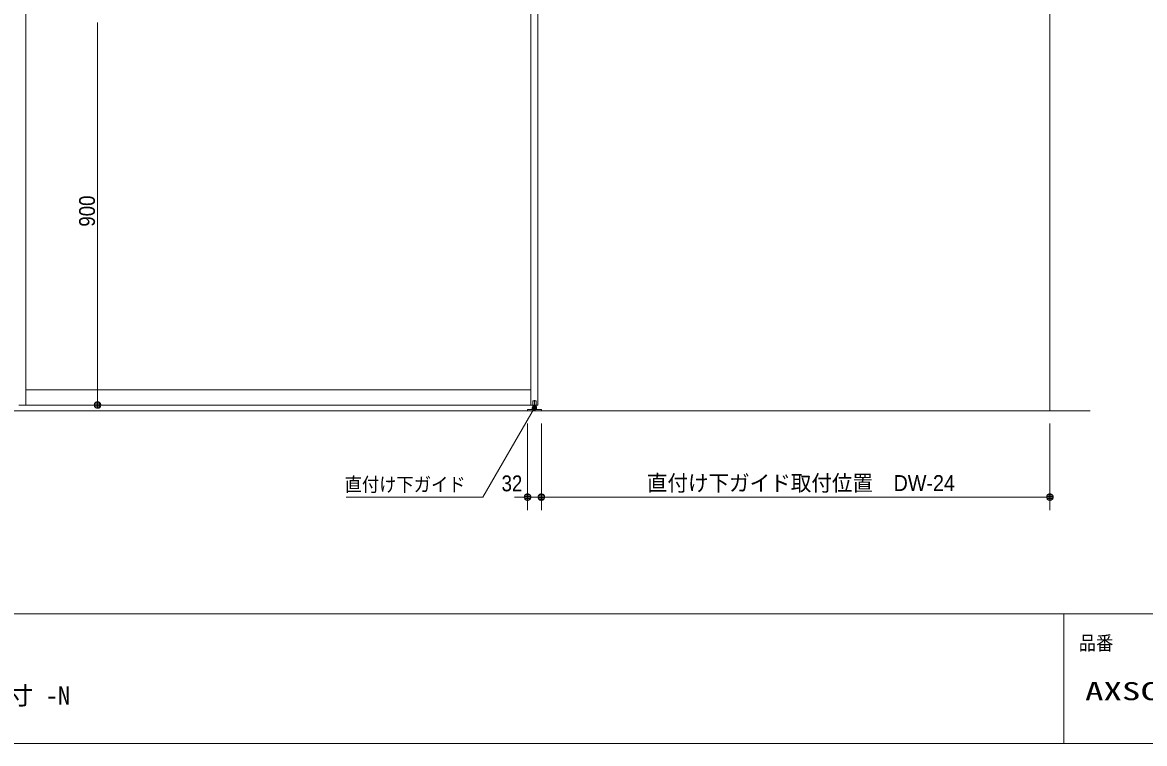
# Model space of a CAD drawing. Units: millimetres, scale not verified. Extents: x -6062 to 6062, y -3045 to 3045.
# Drawn here: x -3096 to -501, y -2770 to -1102 of the extents above; entities that cross this region are included whole.
import ezdxf
from ezdxf.enums import TextEntityAlignment as Align

# ---------------------------------------------------------------- set-up
doc = ezdxf.new("R2010")
doc.units = ezdxf.units.MM
doc.header["$LTSCALE"] = 20
for name, color, linetype, lineweight in [('0-0_3一般', 7, 'Continuous', 9), ('0-1_2寸法-3', 7, 'Continuous', 9), ('0-2_2寸法-1', 7, 'Continuous', 9), ('0-3_0', 7, 'Continuous', 9), ('0-4_2寸法-2', 7, 'Continuous', 9), ('0-5_1図面枠', 7, 'Continuous', 9)]:
    doc.layers.add(name, color=color, linetype=linetype, lineweight=lineweight)
doc.styles.add('ＭＳ ゴシック', font='')
doc.styles.add('ＭＳ Ｐゴシック', font='')
doc.styles.get('ＭＳ ゴシック').set_extended_font_data('MS Gothic')
doc.styles.get('ＭＳ Ｐゴシック').set_extended_font_data('MS PGothic')

# ---------------------------------------------------------------- blocks, each defined once
blk = doc.blocks.new('グループ')
at = {"layer": '0-0_3一般'}
for p, q in [((21360, 7000), (21360, -40000)), ((-75696.5, -40000), (23223.5, -40000))]:
    blk.add_line(p, q, dxfattribs=at)
blk = doc.blocks.new('グループ-1')
at = {"layer": '0-0_3一般'}
for p, q in [((-26000, -39740), (-26000, 6140)), ((-2640, 6140), (-2640, -39740)), ((-2320, 6140), (-2320, -39740)), ((-2320, -39740), (-2320, 6140)), ((-26000, -39040), (-2640, -39040)), ((-2320, -39740), (-26320, -39740)), ((-2800, -39942), (-2580, -39942)), ((-2800, -40000), (-2800, -39942)), ((-2580, -39862), (-2580, -39922)), ((-2580, -39862), (-2520, -39862)), ((-2380, -39922), (-2580, -39922)), ((-2380, -39922), (-2580, -39922)), ((-2555, -39560), (-2555, -39800)), ((-2555, -39800), (-2405, -39800)), ((-2554, -39862), (-2554, -39800)), ((-2406, -39800), (-2554, -39800)), ((-2415, -39550), (-2545, -39550)), ((-2480, -39520), (-2480, -40027.8)), ((-2406, -39862), (-2406, -39800)), ((-2405, -39800), (-2405, -39560)), ((-2380, -39862), (-2380, -39922)), ((-2380, -39942), (-2380, -39922)), ((-2160, -39942), (-2160, -40000)), ((-2160, -40000), (-2800, -40000))]:
    blk.add_line(p, q, dxfattribs=at)
for points in [[(-2640, -39740), (-2640, 6140), (21360, 6140)], [(-2580, -39922), (-2580, -39942), (-2160, -39942)], [(-2520, -39862), (-2440, -39862), (-2380, -39862)]]:
    blk.add_lwpolyline(points, dxfattribs=at)
for centre, start, end in [((-2545, -39560), 90, 180), ((-2415, -39560), 0, 90)]:
    blk.add_arc(centre, 10, start, end, dxfattribs=at)
blk = doc.blocks.new('グループ-2')
at = {"layer": '0-0_3一般'}
for name in ['グループ', 'グループ-1']:
    blk.add_blockref(name, (0, 0), dxfattribs=at)
blk = doc.blocks.new('_Dot')
at = {"layer": '0-3_0'}
for p, q in [((-10, 0), (-20, 0)), ((9.78, 2), (-9.78, 2)), ((7.99, 6), (-7.99, 6)), ((9.16, -3.98), (-9.16, -3.98)), ((6, -7.98), (-6, -7.98))]:
    blk.add_line(p, q, dxfattribs=at)
for points in [[(10, 0), (9.92, 1.25), (9.69, 2.49), (9.3, 3.68), (8.76, 4.82), (8.09, 5.88), (7.29, 6.85), (6.37, 7.71), (5.36, 8.44), (4.26, 9.05), (3.09, 9.51), (1.87, 9.82), (0.63, 9.98), (-0.63, 9.98), (-1.87, 9.82), (-3.09, 9.51), (-4.26, 9.05), (-5.36, 8.44), (-6.37, 7.71), (-7.29, 6.85), (-8.09, 5.88), (-8.76, 4.82), (-9.3, 3.68), (-9.69, 2.49), (-9.92, 1.25), (-10, 0), (0, 0)], [(-10, 0), (-9.92, -1.25), (-9.69, -2.49), (-9.3, -3.68), (-8.76, -4.82), (-8.09, -5.88), (-7.29, -6.85), (-6.37, -7.71), (-5.36, -8.44), (-4.26, -9.05), (-3.09, -9.51), (-1.87, -9.82), (-0.63, -9.98), (0.63, -9.98), (1.87, -9.82), (3.09, -9.51), (4.26, -9.05), (5.36, -8.44), (6.37, -7.71), (7.29, -6.85), (8.09, -5.88), (8.76, -4.82), (9.3, -3.68), (9.69, -2.49), (9.92, -1.25), (10, 0), (0, 0)]]:
    blk.add_lwpolyline(points, close=True, dxfattribs=at)
blk = doc.blocks.new('グループ-46')
at = {"layer": '0-5_1図面枠'}
for p, q in [((-80000, -49400), (80000, -49400)), ((22000, -49400), (22000, -55400))]:
    blk.add_line(p, q, dxfattribs=at)
blk.add_lwpolyline([(-80000, 55400), (80000, 55400), (80000, -55400), (-80000, -55400)], close=True, dxfattribs=at)
blk = doc.blocks.new('図面枠')
at = {"layer": '0-5_1図面枠'}
blk.add_blockref('グループ-46', (0, 0), dxfattribs=at)
at = {"layer": '0-5_1図面枠', "style": 'ＭＳ ゴシック', "width": 0.9}
blk.add_text('品番', height=650.9, dxfattribs=at).set_placement((22696.5, -51268.3), align=Align.BOTTOM_LEFT)

msp = doc.modelspace()

# ---------------------------------------------------------------- linework, layer by layer
at = {"layer": '0-1_2寸法-3'}
for p, q in [((-1906.61, -1992.11), (-1916.39, -1992.11)), ((-1907.5, -1996.11), (-1915.5, -1996.11)), ((-1911.33, -1988.11), (-1911.67, -1988.11)), ((-1911.33, -1988.11), (-1911.67, -1988.11))]:
    msp.add_line(p, q, dxfattribs=at)
msp.add_lwpolyline([(-1911.5, -1993.1), (-2030.95, -2200), (-2346.97, -2200)], dxfattribs=at)
msp.add_circle((-1911.5, -1993.1), 5.01, dxfattribs=at)
msp.add_circle((-1911.5, -1993.1), 5.01, dxfattribs=at)
at = {"layer": '0-2_2寸法-1'}
for p, q in [((-2921.8, -1102.01), (-2921.8, -1971.99)), ((-3041.8, -1987), (-2891.8, -1987)), ((-1895.5, -2030), (-1895.5, -2230)), ((-719.5, -2030), (-719.5, -2230)), ((-734.51, -2200), (-1880.49, -2200))]:
    msp.add_line(p, q, dxfattribs=at)
at = {"layer": '0-4_2寸法-2'}
for p, q in [((-1927.5, -2030), (-1927.5, -2230)), ((-1895.5, -2030), (-1895.5, -2230)), ((-1942.51, -2200), (-1957.51, -2200)), ((-1927.5, -2200), (-1895.5, -2200)), ((-1880.49, -2200), (-1865.49, -2200))]:
    msp.add_line(p, q, dxfattribs=at)

# ---------------------------------------------------------------- block references
at = {"layer": '0-0_3一般', "xscale": 0.05, "yscale": 0.05}
msp.add_blockref('グループ-2', (-1787.5, 0), dxfattribs=at)
at = {"layer": '0-2_2寸法-1', "xscale": 0.7503418, "yscale": 0.7503418}
for p, rotation in [((-2921.8, -1987), 270), ((-1895.5, -2200), 180)]:
    msp.add_blockref('_Dot', p, dxfattribs=dict(at, rotation=rotation))
msp.add_blockref('_Dot', (-719.5, -2200), dxfattribs=at)
at = {"layer": '0-4_2寸法-2', "xscale": 0.7503418, "yscale": 0.7503418}
msp.add_blockref('_Dot', (-1927.5, -2200), dxfattribs=at)
at = {"layer": '0-4_2寸法-2', "xscale": 0.7503418, "yscale": 0.7503418, "rotation": 180}
msp.add_blockref('_Dot', (-1895.5, -2200), dxfattribs=at)
at = {"layer": '0-5_1図面枠', "xscale": 0.05, "yscale": 0.05}
msp.add_blockref('図面枠', (-1787.5, 0), dxfattribs=at)

# ---------------------------------------------------------------- texts
at = {"layer": '0-1_2寸法-3', "style": 'ＭＳ ゴシック', "width": 0.9}
msp.add_text('直付け下ガイド', height=32.55, dxfattribs=at).set_placement((-2350.42, -2196.83), align=Align.BOTTOM_LEFT)
at = {"layer": '0-2_2寸法-1', "style": 'ＭＳ Ｐゴシック', "width": 0.9}
msp.add_text('900', height=36.66, rotation=90, dxfattribs=at).set_placement((-2916.84, -1574.38), align=Align.BOTTOM_LEFT)
at = {"layer": '0-2_2寸法-1', "style": 'ＭＳ Ｐゴシック', "width": 0.95}
msp.add_text('直付け下ガイド取付位置\u3000DW-24', height=36.69, dxfattribs=at).set_placement((-1651.58, -2196.79), align=Align.BOTTOM_LEFT)
at = {"layer": '0-4_2寸法-2', "style": 'ＭＳ Ｐゴシック', "width": 0.9}
msp.add_text('32', height=36.66, dxfattribs=at).set_placement((-1987.59, -2197.52), align=Align.BOTTOM_LEFT)
at = {"layer": '0-5_1図面枠', "style": 'ＭＳ ゴシック'}
msp.add_text('2枚引き分け袖壁タイプ\u3000特寸 -N', height=41.84, dxfattribs=at).set_placement((-3840.72, -2692.37), align=Align.BOTTOM_LEFT)
at = {"layer": '0-5_1図面枠', "style": 'ＭＳ ゴシック', "width": 1.5}
msp.add_text('AXSC32-Z007SW-N-TK', height=41.79, dxfattribs=at).set_placement((-638.24, -2682.24), align=Align.BOTTOM_LEFT)

doc.saveas('drawing.dxf')
